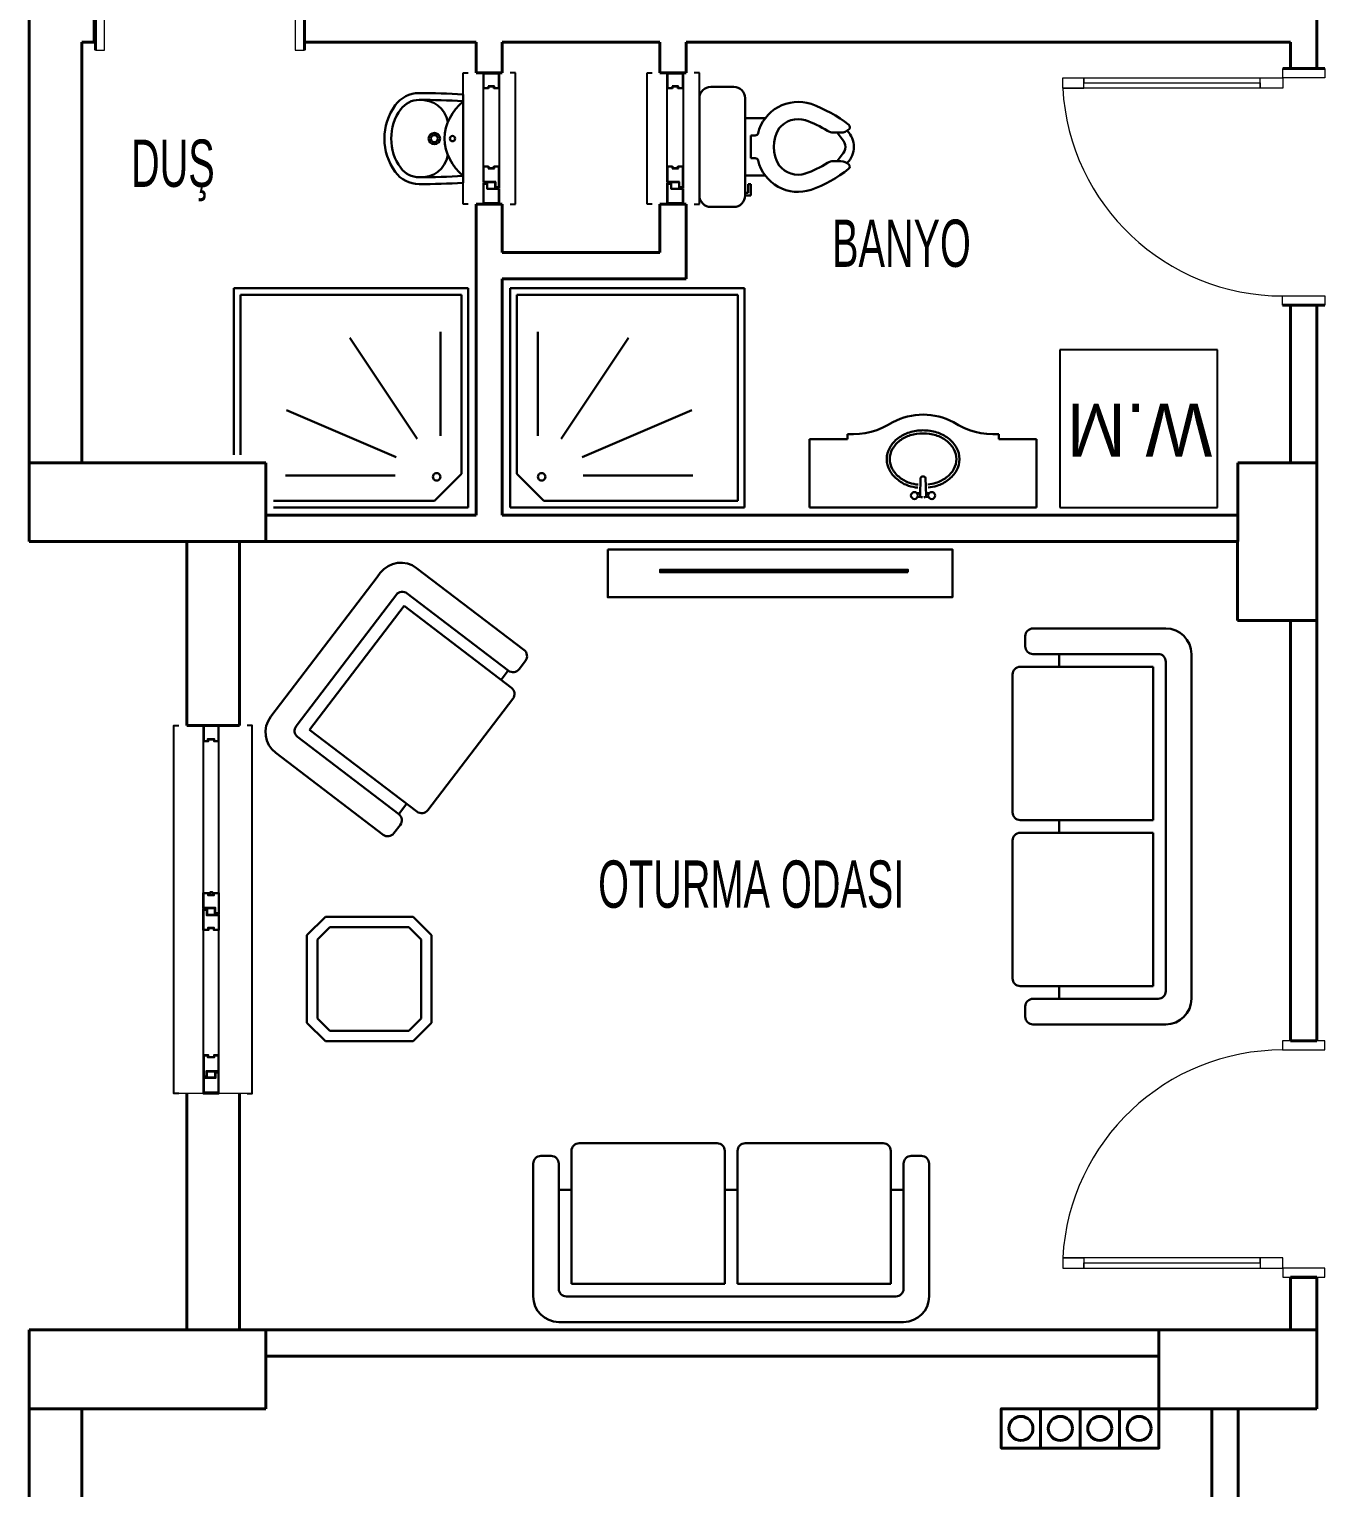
# Model space of a CAD drawing. Header units: millimetres. Extents: x 52 to 987, y 23 to 1686.
# Drawn here: x 72 to 565, y 781 to 1336 of the extents above; entities that cross this region are included whole.
import ezdxf

# ---------------------------------------------------------------- set-up
doc = ezdxf.new("R2010")
doc.units = ezdxf.units.MM
doc.layers.add('14_ISLAK_MEKAN_TEFRİŞ', color=134, linetype='Continuous')
for name, color, linetype, lineweight in [('duvar_40', 45, 'Continuous', 40), ('PENC_25', 74, 'Continuous', 25), ('TEF', 145, 'Continuous', 30), ('yazı', 253, 'Continuous', 20)]:
    doc.layers.add(name, color=color, linetype=linetype, lineweight=lineweight)
doc.styles.add('ARIAL', font='Arial')
doc.styles.get("Standard").update_dxf_attribs({"font": 'EtrFont'})

# ---------------------------------------------------------------- blocks, each defined once
blk = doc.blocks.new('1')
at = {"layer": 'TEF'}
for p, q in [((150.204368, 1237.260466), (150.204368, 1173.827574)), ((239.351181, 1237.260466), (150.204368, 1237.260466)), ((152.756348, 1173.827574), (152.756348, 1234.708487)), ((236.799202, 1234.708487), (152.756348, 1234.708487)), ((236.799202, 1234.708487), (236.799202, 1166.587472)), ((239.351181, 1237.260466), (239.351181, 1153.827574)), ((219.95373, 1179.902192), (194.373919, 1218.336294)), ((228.800001, 1181.096335), (228.83756, 1220.699257)), ((211.935507, 1172.960818), (170.191811, 1190.853573)), ((211.629165, 1165.981537), (169.859643, 1165.981537)), ((236.799202, 1166.587472), (226.591283, 1156.379553)), ((226.591283, 1156.379553), (165.3118, 1156.379553)), ((239.351181, 1153.827574), (165.3118, 1153.827574))]:
    blk.add_line(p, q, dxfattribs=at)
for start_param, end_param in [(5.4977871432, 8.6393797968), (2.35619449, 5.4977871436)]:
    blk.add_ellipse((227.373165, 1165.478963), major_axis=(-1.015044, 1.015044), ratio=1, start_param=start_param, end_param=end_param, dxfattribs=at)
blk = doc.blocks.new('3')
at = {"layer": 'TEF', "linetype": 'ByBlock', "flags": 128}
for points in [[(292.486472, 1137.827574), (292.486472, 1119.66164), (423.651061, 1119.66164), (423.651061, 1137.827574)], [(406.715647, 1129.169211), (406.715647, 1130.114251), (312.37054, 1130.114251), (312.37054, 1129.169211)]]:
    blk.add_lwpolyline(points, close=True, dxfattribs=at)
blk = doc.blocks.new('16')
at = {"layer": 'duvar_40', "linetype": 'ByBlock'}
for p, q in [((562.306677, 950.827736), (552.306677, 950.827736)), ((562.351181, 950.82774), (552.351181, 950.82774)), ((562.305921, 950.839258), (562.305921, 950.82774)), ((562.305921, 950.82774), (562.305921, 950.839258)), ((552.351181, 860.82774), (552.351181, 857.32774)), ((562.351181, 860.82774), (552.351181, 860.82774)), ((552.351261, 860.827736), (562.351261, 860.827736)), ((562.351181, 860.82774), (562.351181, 857.32774))]:
    blk.add_line(p, q, dxfattribs=at)
at = {"layer": 'PENC_25', "lineweight": 20}
for p, q in [((565.306649, 950.82774), (549.306504, 950.82774)), ((549.306504, 950.82774), (549.306504, 947.355162)), ((565.306597, 947.355162), (565.306597, 950.82774)), ((549.306504, 947.355162), (565.306597, 947.355162)), ((465.627682, 868.300319), (465.627682, 864.300319)), ((565.351181, 864.300319), (549.351088, 864.300319)), ((549.351088, 864.300319), (549.351088, 860.82774)), ((549.351088, 860.82774), (565.351233, 860.82774)), ((565.351181, 860.82774), (565.351181, 864.300319))]:
    blk.add_line(p, q, dxfattribs=at)
at = {"layer": 'PENC_25', "lineweight": 20, "flags": 128}
blk.add_lwpolyline([(465.627682, 864.300319), (549.351088, 864.300319), (549.351088, 868.300319), (465.627682, 868.300319), (473.700118, 868.300319), (473.700118, 864.300319), (473.700118, 866.300319), (540.789185, 866.300319), (540.789185, 868.300319), (540.789185, 864.300319)], dxfattribs=at)
at = {"layer": 'PENC_25', "lineweight": 20}
blk.add_arc((549.295202, 863.553073), 83.80209, 89.992273, 176.752553, dxfattribs=at)
blk = doc.blocks.new('17')
at = {"layer": 'duvar_40', "linetype": 'ByBlock', "flags": 128}
blk.add_lwpolyline([(152.311738, 1070.82774), (132.311738, 1070.82774)], dxfattribs=at)
at = {"layer": 'PENC_25'}
for p, q in [((138.520219, 1064.852517), (138.520219, 945.36674)), ((144.520222, 945.36674), (144.520222, 1064.852517))]:
    blk.add_line(p, q, dxfattribs=at)
at = {"layer": 'PENC_25', "lineweight": 20}
blk.add_line((155.267205, 930.82774), (129.26706, 930.82774), dxfattribs=at)
at = {"layer": 'PENC_25', "flags": 128}
for points in [[(129.311738, 930.82774), (127.311738, 930.82774), (127.311738, 1070.82774), (129.311738, 1070.82774)], [(155.311738, 930.82774), (157.228704, 930.82774), (157.228704, 1070.82774), (155.311738, 1070.82774)]]:
    blk.add_lwpolyline(points, dxfattribs=at)
for points in [[(138.520219, 1070.82774), (144.520222, 1070.82774), (144.520222, 1070.82774)], [(144.520222, 1064.852517), (144.520222, 1070.82774), (138.520219, 1070.82774), (138.520219, 1064.852517), (140.520221, 1064.852517), (140.520221, 1065.552517), (142.520221, 1065.552517), (142.520221, 1064.852517)], [(144.320222, 1065.052517), (144.320222, 1070.652521), (138.720219, 1070.652521), (138.720219, 1065.052517), (140.320221, 1065.052517), (140.320221, 1065.752517), (142.720221, 1065.752517), (142.720221, 1065.052517)], [(144.520222, 1007.190388), (144.520222, 999.190385), (143.020221, 999.190385), (143.020221, 1001.190386), (138.520219, 1001.190386), (138.520219, 1007.190388), (140.520221, 1007.190388), (140.520221, 1006.490388), (142.520221, 1006.490388), (142.520221, 1007.190388)], [(144.320222, 1006.990388), (144.320222, 999.390385), (143.220221, 999.390385), (143.220221, 1001.390386), (138.720219, 1001.390386), (138.720219, 1006.990388), (140.320221, 1006.990388), (140.320221, 1006.290388), (142.720221, 1006.290388), (142.720221, 1006.990388)], [(141.020221, 1007.390388), (141.020221, 1006.490388), (142.020221, 1006.490388), (142.020221, 1007.390388)], [(138.520219, 992.890383), (138.520219, 1000.890386), (140.020221, 1000.890386), (140.020221, 998.890385), (144.520222, 998.890385), (144.520222, 992.890383), (142.520221, 992.890383), (142.520221, 993.590383), (140.520221, 993.590383), (140.520221, 992.890383)], [(138.720219, 993.090383), (138.720219, 1000.690386), (139.820221, 1000.690386), (139.820221, 998.690385), (144.320222, 998.690385), (144.320222, 993.090383), (142.720221, 993.090383), (142.720221, 993.790383), (140.320221, 993.790383), (140.320221, 993.090383)], [(138.520219, 945.36674), (138.520219, 937.152522), (140.020221, 937.152522), (140.020221, 939.152523), (144.520222, 939.152523), (144.520222, 945.36674), (142.520221, 945.36674), (142.520221, 944.66674), (140.520221, 944.66674), (140.520221, 945.36674)], [(138.720219, 945.16674), (138.720219, 937.352522), (139.820221, 937.352522), (139.820221, 939.352523), (144.320222, 939.352523), (144.320222, 945.16674), (142.720221, 945.16674), (142.720221, 944.46674), (140.320221, 944.46674), (140.320221, 945.16674)], [(144.520222, 930.82774), (144.520222, 938.852523), (143.020221, 938.852523), (143.020221, 936.852522), (138.520219, 936.852522), (138.520219, 930.82774), (141.520221, 930.82774)], [(144.320222, 931.25252), (144.320222, 938.652523), (143.220221, 938.652523), (143.220221, 936.652522), (138.720219, 936.652522), (138.720219, 931.25252), (140.320221, 931.25252), (142.720221, 931.25252)], [(138.520219, 930.82774), (144.520222, 930.82774)]]:
    blk.add_lwpolyline(points, close=True, dxfattribs=at)
blk = doc.blocks.new('18')
at = {"layer": 'duvar_40', "linetype": 'ByBlock'}
for p, q in [((242.351181, 1319.182542), (252.351181, 1319.182542)), ((242.351181, 1269.182542), (252.351181, 1269.182542))]:
    blk.add_line(p, q, dxfattribs=at)
at = {"layer": 'PENC_25'}
for p, q in [((237.434215, 1269.182542), (237.434215, 1319.182542)), ((237.434215, 1319.182542), (239.351181, 1319.182542)), ((251.1427, 1319.182542), (245.142696, 1319.182542)), ((245.142696, 1319.182542), (245.142696, 1319.182542)), ((245.142696, 1319.182542), (251.1427, 1319.182542)), ((245.142696, 1313.207319), (245.142696, 1319.182542)), ((245.142696, 1319.182542), (251.1427, 1319.182542)), ((245.342696, 1313.407319), (245.342696, 1319.007322)), ((245.342696, 1319.007322), (250.9427, 1319.007322)), ((250.9427, 1319.007322), (250.9427, 1319.007322)), ((250.9427, 1319.007322), (250.9427, 1319.007322)), ((250.9427, 1319.007322), (250.9427, 1313.407319)), ((251.1427, 1319.182542), (251.1427, 1319.182542)), ((251.1427, 1319.182542), (251.1427, 1319.182542)), ((251.1427, 1319.182542), (251.1427, 1319.182542)), ((251.1427, 1319.182542), (251.1427, 1313.207319)), ((257.351181, 1319.182542), (255.351181, 1319.182542)), ((257.351181, 1269.182542), (257.351181, 1319.182542)), ((247.142698, 1313.207319), (245.142696, 1313.207319)), ((245.142696, 1283.721541), (245.142696, 1313.207319)), ((246.942698, 1313.407319), (245.342696, 1313.407319)), ((249.342698, 1314.107319), (246.942698, 1314.107319)), ((246.942698, 1314.107319), (246.942698, 1313.407319)), ((249.142698, 1313.907319), (247.142698, 1313.907319)), ((247.142698, 1313.907319), (247.142698, 1313.207319)), ((249.142698, 1313.207319), (249.142698, 1313.907319)), ((251.1427, 1313.207319), (249.142698, 1313.207319)), ((249.342698, 1313.407319), (249.342698, 1314.107319)), ((250.9427, 1313.407319), (249.342698, 1313.407319)), ((251.1427, 1313.207319), (251.1427, 1283.721541)), ((245.142696, 1277.507325), (245.142696, 1283.721541)), ((245.142696, 1283.721541), (247.142698, 1283.721541)), ((245.342696, 1277.707325), (245.342696, 1283.521541)), ((245.342696, 1283.521541), (246.942698, 1283.521541)), ((246.942698, 1283.521541), (246.942698, 1282.821541)), ((246.942698, 1282.821541), (249.342698, 1282.821541)), ((247.142698, 1283.721541), (247.142698, 1283.021541)), ((247.142698, 1283.021541), (249.142698, 1283.021541)), ((249.142698, 1283.021541), (249.142698, 1283.721541)), ((249.142698, 1283.721541), (251.1427, 1283.721541)), ((249.342698, 1282.821541), (249.342698, 1283.521541)), ((249.342698, 1283.521541), (250.9427, 1283.521541)), ((250.9427, 1283.521541), (250.9427, 1275.707324)), ((251.1427, 1283.721541), (251.1427, 1275.507324)), ((249.642698, 1277.507325), (245.142696, 1277.507325)), ((245.142696, 1269.182542), (245.142696, 1277.207325)), ((245.142696, 1277.207325), (246.642698, 1277.207325)), ((249.842698, 1277.707325), (245.342696, 1277.707325)), ((245.342696, 1269.607322), (245.342696, 1277.007325)), ((245.342696, 1277.007325), (246.442698, 1277.007325)), ((246.442698, 1277.007325), (246.442698, 1275.007324)), ((246.642698, 1277.207325), (246.642698, 1275.207324)), ((249.642698, 1275.507324), (249.642698, 1277.507325)), ((249.842698, 1275.707324), (249.842698, 1277.707325)), ((246.442698, 1275.007324), (250.9427, 1275.007324)), ((246.642698, 1275.207324), (251.1427, 1275.207324)), ((251.1427, 1275.507324), (249.642698, 1275.507324)), ((250.9427, 1275.707324), (249.842698, 1275.707324)), ((250.9427, 1275.007324), (250.9427, 1269.607322)), ((251.1427, 1275.207324), (251.1427, 1269.182542)), ((239.351181, 1269.182542), (237.434215, 1269.182542)), ((251.1427, 1269.182542), (245.142696, 1269.182542)), ((245.142696, 1269.182542), (245.142696, 1269.182542)), ((245.142696, 1269.182542), (251.1427, 1269.182542)), ((248.142698, 1269.182542), (245.142696, 1269.182542)), ((246.942698, 1269.607322), (245.342696, 1269.607322)), ((249.342698, 1269.607322), (246.942698, 1269.607322)), ((246.942698, 1269.607322), (246.942698, 1269.607322)), ((251.1427, 1269.182542), (248.142698, 1269.182542)), ((248.142698, 1269.182542), (248.142698, 1269.182542)), ((248.142698, 1269.182542), (248.142698, 1269.182542)), ((248.142698, 1269.182542), (248.142698, 1269.182542)), ((250.9427, 1269.607322), (249.342698, 1269.607322)), ((249.342698, 1269.607322), (249.342698, 1269.607322)), ((251.1427, 1269.182542), (251.1427, 1269.182542)), ((255.351181, 1269.182542), (257.351181, 1269.182542))]:
    blk.add_line(p, q, dxfattribs=at)
blk = doc.blocks.new('19')
at = {"layer": 'duvar_40', "linetype": 'ByBlock'}
for p, q in [((312.351181, 1319.182542), (322.351181, 1319.182542)), ((312.351181, 1269.182542), (322.351181, 1269.182542))]:
    blk.add_line(p, q, dxfattribs=at)
at = {"layer": 'PENC_25'}
for p, q in [((307.434215, 1269.182542), (307.434215, 1319.182542)), ((307.434215, 1319.182542), (309.351181, 1319.182542)), ((321.1427, 1319.182542), (315.142696, 1319.182542)), ((315.142696, 1319.182542), (315.142696, 1319.182542)), ((315.142696, 1319.182542), (321.1427, 1319.182542)), ((315.142696, 1313.207319), (315.142696, 1319.182542)), ((315.142696, 1319.182542), (321.1427, 1319.182542)), ((315.342696, 1313.407319), (315.342696, 1319.007322)), ((315.342696, 1319.007322), (320.9427, 1319.007322)), ((320.9427, 1319.007322), (320.9427, 1319.007322)), ((320.9427, 1319.007322), (320.9427, 1319.007322)), ((320.9427, 1319.007322), (320.9427, 1313.407319)), ((321.1427, 1319.182542), (321.1427, 1319.182542)), ((321.1427, 1319.182542), (321.1427, 1319.182542)), ((321.1427, 1319.182542), (321.1427, 1319.182542)), ((321.1427, 1319.182542), (321.1427, 1313.207319)), ((327.351181, 1319.182542), (325.351181, 1319.182542)), ((327.351181, 1269.182542), (327.351181, 1319.182542)), ((317.142698, 1313.207319), (315.142696, 1313.207319)), ((315.142696, 1283.721541), (315.142696, 1313.207319)), ((316.942698, 1313.407319), (315.342696, 1313.407319)), ((319.342698, 1314.107319), (316.942698, 1314.107319)), ((316.942698, 1314.107319), (316.942698, 1313.407319)), ((319.142698, 1313.907319), (317.142698, 1313.907319)), ((317.142698, 1313.907319), (317.142698, 1313.207319)), ((319.142698, 1313.207319), (319.142698, 1313.907319)), ((321.1427, 1313.207319), (319.142698, 1313.207319)), ((319.342698, 1313.407319), (319.342698, 1314.107319)), ((320.9427, 1313.407319), (319.342698, 1313.407319)), ((321.1427, 1313.207319), (321.1427, 1283.721541)), ((315.142696, 1277.507325), (315.142696, 1283.721541)), ((315.142696, 1283.721541), (317.142698, 1283.721541)), ((315.342696, 1277.707325), (315.342696, 1283.521541)), ((315.342696, 1283.521541), (316.942698, 1283.521541)), ((316.942698, 1283.521541), (316.942698, 1282.821541)), ((316.942698, 1282.821541), (319.342698, 1282.821541)), ((317.142698, 1283.721541), (317.142698, 1283.021541)), ((317.142698, 1283.021541), (319.142698, 1283.021541)), ((319.142698, 1283.021541), (319.142698, 1283.721541)), ((319.142698, 1283.721541), (321.1427, 1283.721541)), ((319.342698, 1282.821541), (319.342698, 1283.521541)), ((319.342698, 1283.521541), (320.9427, 1283.521541)), ((320.9427, 1283.521541), (320.9427, 1275.707324)), ((321.1427, 1283.721541), (321.1427, 1275.507324)), ((319.642698, 1277.507325), (315.142696, 1277.507325)), ((315.142696, 1269.182542), (315.142696, 1277.207325)), ((315.142696, 1277.207325), (316.642698, 1277.207325)), ((319.842698, 1277.707325), (315.342696, 1277.707325)), ((315.342696, 1269.607322), (315.342696, 1277.007325)), ((315.342696, 1277.007325), (316.442698, 1277.007325)), ((316.442698, 1277.007325), (316.442698, 1275.007324)), ((316.642698, 1277.207325), (316.642698, 1275.207324)), ((319.642698, 1275.507324), (319.642698, 1277.507325)), ((319.842698, 1275.707324), (319.842698, 1277.707325)), ((316.442698, 1275.007324), (320.9427, 1275.007324)), ((316.642698, 1275.207324), (321.1427, 1275.207324)), ((321.1427, 1275.507324), (319.642698, 1275.507324)), ((320.9427, 1275.707324), (319.842698, 1275.707324)), ((320.9427, 1275.007324), (320.9427, 1269.607322)), ((321.1427, 1275.207324), (321.1427, 1269.182542)), ((309.351181, 1269.182542), (307.434215, 1269.182542)), ((321.1427, 1269.182542), (315.142696, 1269.182542)), ((315.142696, 1269.182542), (315.142696, 1269.182542)), ((315.142696, 1269.182542), (321.1427, 1269.182542)), ((318.142698, 1269.182542), (315.142696, 1269.182542)), ((316.942698, 1269.607322), (315.342696, 1269.607322)), ((319.342698, 1269.607322), (316.942698, 1269.607322)), ((316.942698, 1269.607322), (316.942698, 1269.607322)), ((321.1427, 1269.182542), (318.142698, 1269.182542)), ((318.142698, 1269.182542), (318.142698, 1269.182542)), ((318.142698, 1269.182542), (318.142698, 1269.182542)), ((318.142698, 1269.182542), (318.142698, 1269.182542)), ((320.9427, 1269.607322), (319.342698, 1269.607322)), ((319.342698, 1269.607322), (319.342698, 1269.607322)), ((321.1427, 1269.182542), (321.1427, 1269.182542)), ((325.351181, 1269.182542), (327.351181, 1269.182542))]:
    blk.add_line(p, q, dxfattribs=at)
blk = doc.blocks.new('20')
at = {"layer": 'duvar_40', "linetype": 'ByBlock'}
for p, q in [((97.548381, 1327.826633), (97.548381, 1343.826727)), ((177.045226, 1327.871217), (177.045226, 1343.871311)), ((97.048067, 1340.82774), (97.048067, 1330.83312)), ((97.048381, 1340.826633), (97.548381, 1340.826633)), ((97.548376, 1340.826554), (97.548376, 1330.826554)), ((177.045221, 1330.871138), (177.045221, 1340.871138)), ((177.048067, 1340.82774), (177.048067, 1330.83312)), ((97.048381, 1330.826633), (97.548381, 1330.826633)), ((177.056744, 1330.871894), (177.045226, 1330.871894)), ((177.045226, 1330.871894), (177.056744, 1330.871894))]:
    blk.add_line(p, q, dxfattribs=at)
at = {"layer": 'PENC_25', "lineweight": 20}
for p, q in [((105.02096, 1417.047202), (101.02096, 1417.047202)), ((101.02096, 1343.826727), (97.548381, 1343.826727)), ((97.548381, 1343.826727), (97.548381, 1327.826582)), ((101.02096, 1327.826633), (101.02096, 1343.826727)), ((177.045226, 1343.871311), (173.572648, 1343.871311)), ((173.572648, 1343.871311), (173.572648, 1327.871217)), ((177.045226, 1327.871166), (177.045226, 1343.871311)), ((97.548381, 1327.826633), (101.02096, 1327.826633)), ((173.572648, 1327.871217), (177.045226, 1327.871217))]:
    blk.add_line(p, q, dxfattribs=at)
at = {"layer": 'PENC_25'}
for p, q in [((97.045221, 1330.82774), (97.045221, 1340.82774)), ((177.045221, 1330.82774), (177.045221, 1340.82774))]:
    blk.add_line(p, q, dxfattribs=at)
at = {"layer": 'PENC_25', "lineweight": 20, "flags": 128}
blk.add_lwpolyline([(101.02096, 1417.047202), (101.02096, 1343.826727), (105.02096, 1343.826727), (105.02096, 1417.047202), (105.02096, 1408.974767), (101.02096, 1408.974767), (103.02096, 1408.974767), (103.02096, 1352.38863), (105.02096, 1352.38863), (101.02096, 1352.38863)], dxfattribs=at)
at = {"layer": 'PENC_25', "lineweight": 20}
blk.add_arc((107.588524, 1350.754718), 66.342188, 354.044495, 92.218006, dxfattribs=at)
blk = doc.blocks.new('22')
at = {"layer": 'duvar_40', "linetype": 'ByBlock'}
for p, q in [((552.351181, 1321.32774), (552.351181, 1320.82774)), ((562.351181, 1321.32774), (562.351181, 1320.82774)), ((565.351181, 1320.82774), (549.351088, 1320.82774)), ((552.351261, 1320.827745), (562.351261, 1320.827745)), ((565.306597, 1230.82774), (549.306504, 1230.82774)), ((562.306677, 1230.827745), (552.306677, 1230.827745)), ((562.305921, 1230.816222), (562.305921, 1230.82774)), ((562.305921, 1230.82774), (562.305921, 1230.816222))]:
    blk.add_line(p, q, dxfattribs=at)
at = {"layer": 'PENC_25', "lineweight": 20}
for p, q in [((465.627682, 1313.355162), (465.627682, 1317.355162)), ((549.351088, 1317.355162), (549.351088, 1320.82774)), ((549.351088, 1320.82774), (565.351233, 1320.82774)), ((565.351181, 1317.355162), (549.351088, 1317.355162)), ((565.351181, 1320.82774), (565.351181, 1317.355162)), ((549.306504, 1230.82774), (549.306504, 1234.300319)), ((549.306504, 1234.300319), (565.306597, 1234.300319)), ((565.306597, 1234.300319), (565.306597, 1230.82774)), ((565.306649, 1230.82774), (549.306504, 1230.82774))]:
    blk.add_line(p, q, dxfattribs=at)
at = {"layer": 'PENC_25', "lineweight": 20, "flags": 128}
blk.add_lwpolyline([(465.627682, 1317.355162), (549.351088, 1317.355162), (549.351088, 1313.355162), (465.627682, 1313.355162), (473.700118, 1313.355162), (473.700118, 1317.355162), (473.700118, 1315.355162), (540.789185, 1315.355162), (540.789185, 1313.355162), (540.789185, 1317.355162)], dxfattribs=at)
at = {"layer": 'PENC_25', "lineweight": 20}
blk.add_arc((549.295202, 1318.102407), 83.80209, 183.247447, 270.007727, dxfattribs=at)
blk = doc.blocks.new('cc5')
at = {"layer": '14_ISLAK_MEKAN_TEFRİŞ'}
for p, q in [((537.406174, -368.612928), (477.406174, -368.612928)), ((477.406174, -368.612928), (477.406174, -428.612928)), ((537.406174, -428.612928), (537.406174, -368.612928)), ((477.406174, -428.612928), (537.406174, -428.612928))]:
    blk.add_line(p, q, dxfattribs=at)
at = {"insert": (479.434404, -387.884055), "char_height": 20.16, "width": 8839.469653, "attachment_point": 1}
blk.add_mtext('W.M', dxfattribs=at)
blk = doc.blocks.new('kjnklnlkfşfg')
at = {"layer": 'TEF'}
for p, q in [((55398.198142, 10960.914228), (55338.198142, 10960.914228)), ((55325.97592, 10955.358673), (55321.531476, 10955.358673)), ((55334.864809, 10899.803117), (55334.864809, 10957.580895)), ((55401.531476, 10899.803117), (55401.531476, 10957.580895)), ((55409.941597, 10955.358673), (55414.386041, 10955.358673)), ((55318.198142, 10894.247562), (55318.198142, 10952.02534)), ((55329.309254, 10897.580895), (55329.309254, 10952.02534)), ((55329.309254, 10952.02534), (55334.864809, 10952.02534)), ((55401.531476, 10952.02534), (55406.608263, 10952.02534)), ((55406.608263, 10897.580895), (55406.608263, 10952.02534)), ((55417.719374, 10894.247562), (55417.719374, 10952.02534)), ((55401.531476, 10899.803117), (55334.864809, 10899.803117)), ((55404.309254, 10894.247562), (55332.642587, 10894.247562)), ((55404.309254, 10883.136451), (55329.309254, 10883.136451)), ((55404.309254, 10883.136451), (55406.608434, 10883.136451))]:
    blk.add_line(p, q, dxfattribs=at)
for centre, radius, start, end in [((55338.198142, 10957.580895), 3.333333, 90, 180), ((55398.198142, 10957.580895), 3.333333, 0, 90), ((55321.531476, 10952.02534), 3.333333, 90, 180), ((55325.97592, 10952.02534), 3.333333, 0, 90), ((55409.941597, 10952.02534), 3.333333, 90, 180), ((55414.386041, 10952.02534), 3.333333, 0, 90), ((55332.642587, 10897.580895), 3.333333, 180, 270), ((55403.27493, 10897.580895), 3.333333, 270, 0), ((55329.309254, 10894.247562), 11.111111, 180, 270), ((55406.608263, 10894.247562), 11.111111, 270, 0)]:
    blk.add_arc(centre, radius, start, end, dxfattribs=at)
blk = doc.blocks.new('kjlfdndşlknfndfkldfdf')
at = {"layer": 'TEF'}
for p, q in [((55328.507839, 11493.256828), (55246.495339, 11493.256828)), ((55328.507839, 11493.256828), (55410.520339, 11493.256828)), ((55234.345339, 11481.106828), (55234.345339, 11417.926828)), ((55246.495339, 11477.461828), (55246.495339, 11417.926828)), ((55328.507839, 11481.106828), (55250.140339, 11481.106828)), ((55328.507839, 11481.106828), (55406.875339, 11481.106828)), ((55410.520339, 11477.461828), (55410.520339, 11417.926828)), ((55422.670339, 11481.106828), (55422.670339, 11417.926828)), ((55325.470339, 11475.031828), (55252.570339, 11475.031828)), ((55252.570339, 11475.031828), (55252.570339, 11411.851828)), ((55325.470339, 11475.031828), (55325.470339, 11411.851828)), ((55331.545339, 11475.031828), (55331.545339, 11411.851828)), ((55331.545339, 11475.031828), (55404.445339, 11475.031828)), ((55404.445339, 11475.031828), (55404.445339, 11411.851828)), ((55246.495339, 11430.345269), (55252.570339, 11430.345269)), ((55325.470339, 11430.345269), (55331.545339, 11430.345269)), ((55404.445339, 11430.345269), (55410.520339, 11430.345269)), ((55242.850339, 11414.281828), (55237.990339, 11414.281828)), ((55321.825339, 11408.206828), (55256.215339, 11408.206828)), ((55335.190339, 11408.206828), (55400.800339, 11408.206828)), ((55414.165339, 11414.281828), (55419.025339, 11414.281828))]:
    blk.add_line(p, q, dxfattribs=at)
for centre, radius, start, end in [((55246.495339, 11481.106828), 12.15, 90, 180), ((55410.520339, 11481.106828), 12.15, 0, 90), ((55250.140339, 11477.461828), 3.645, 90, 180), ((55406.875339, 11477.461828), 3.645, 0, 90), ((55237.990339, 11417.926828), 3.645, 180, 270), ((55242.850339, 11417.926828), 3.645, 270, 0), ((55414.165339, 11417.926828), 3.645, 180, 270), ((55419.025339, 11417.926828), 3.645, 270, 0), ((55256.215339, 11411.851828), 3.645, 180, 270), ((55321.825339, 11411.851828), 3.645, 270, 0), ((55335.190339, 11411.851828), 3.645, 180, 270), ((55400.800339, 11411.851828), 3.645, 270, 0)]:
    blk.add_arc(centre, radius, start, end, dxfattribs=at)
blk = doc.blocks.new('dskfg')
at = {"layer": 'TEF'}
for p, q in [((1215856.528473, -318229.918806), (1215773.095581, -318229.918806)), ((1215773.095581, -318229.918806), (1215773.095581, -318319.065619)), ((1215856.528473, -318229.918806), (1215856.528473, -318319.065619)), ((1215785.855479, -318232.470786), (1215775.64756, -318242.678704)), ((1215853.976494, -318232.470786), (1215785.855479, -318232.470786)), ((1215853.976494, -318232.470786), (1215853.976494, -318316.513639)), ((1215800.364342, -318240.469987), (1215839.967264, -318240.432428)), ((1215775.64756, -318242.678704), (1215775.64756, -318316.513639)), ((1215799.170199, -318249.316257), (1215837.604301, -318274.896069)), ((1215785.249544, -318257.640822), (1215785.249544, -318299.410344)), ((1215792.228825, -318257.33448), (1215810.121579, -318299.078176)), ((1215856.528473, -318319.065619), (1215773.095581, -318319.065619)), ((1215775.64756, -318316.513639), (1215853.976494, -318316.513639))]:
    blk.add_line(p, q, dxfattribs=at)
for start_param, end_param in [(3.9269908172, 7.0685834708), (0.7853981639, 3.9269908175)]:
    blk.add_ellipse((1215784.74697, -318241.896823), major_axis=(-1.015044, 1.015044), ratio=1, start_param=start_param, end_param=end_param, dxfattribs=at)
blk = doc.blocks.new('çkjngnşdglklşdf')
at = {"layer": 'TEF'}
for p, q in [((58786.602195, 10215.567112), (58786.602195, 10193.34489)), ((58786.602195, 10215.567112), (58826.602195, 10215.567112)), ((58826.602195, 10215.567112), (58826.602195, 10082.233779)), ((58783.581508, 10193.34489), (58786.602195, 10193.34489)), ((58783.581508, 10193.34489), (58786.602195, 10193.34489)), ((58818.271886, 10150.864855), (58818.271886, 10152.107326)), ((58818.271886, 10150.864855), (58818.271886, 10152.107326)), ((58820.479696, 10150.598611), (58820.479696, 10151.92983)), ((58820.479696, 10150.598611), (58820.479696, 10151.92983)), ((58809.266347, 10150.332367), (58819.836119, 10150.687359)), ((58809.266347, 10150.332367), (58819.836119, 10150.687359)), ((58809.266347, 10147.468523), (58819.836119, 10147.113532)), ((58809.266347, 10147.468523), (58819.836119, 10147.113532)), ((58818.271886, 10146.936036), (58818.271886, 10145.693565)), ((58818.271886, 10146.936036), (58818.271886, 10145.693565)), ((58820.479696, 10147.20228), (58820.479696, 10145.871061)), ((58820.479696, 10147.20228), (58820.479696, 10145.871061)), ((58786.602195, 10104.456001), (58783.581508, 10104.456001)), ((58786.602195, 10104.456001), (58783.581508, 10104.456001)), ((58786.602195, 10104.456001), (58786.602195, 10082.233779)), ((58786.602195, 10082.233779), (58826.602195, 10082.233779))]:
    blk.add_line(p, q, dxfattribs=at)
at = {"layer": 'TEF', "flags": 128}
for points in [[(58814.954942, 10151.809831, 0.04853), (58813.887345, 10156.964525, 0.085783), (58810.494739, 10163.604566, 0.10607), (58804.833408, 10168.52947, 0.126822), (58798.222205, 10170.233779, 0.126822), (58791.611001, 10168.52947, 0.10607), (58785.94967, 10163.604566, 0.085783), (58782.557064, 10156.964525, 0.075445), (58781.333316, 10148.900445, 0.075445), (58782.557064, 10140.836366, 0.085783), (58785.94967, 10134.196325, 0.10607), (58791.611001, 10129.271421, 0.126822), (58798.222205, 10127.567112, 0.126822), (58804.833408, 10129.271421, 0.105479), (58810.469612, 10134.162903, 0.091386), (58813.881148, 10140.31928, 0.05171), (58814.9877, 10145.81623, 0.05171)], [(58814.954942, 10151.809831, 0.04853), (58813.887345, 10156.964525, 0.085783), (58810.494739, 10163.604566, 0.10607), (58804.833408, 10168.52947, 0.126822), (58798.222205, 10170.233779, 0.126822), (58791.611001, 10168.52947, 0.10607), (58785.94967, 10163.604566, 0.085783), (58782.557064, 10156.964525, 0.075445), (58781.333316, 10148.900445, 0.075445), (58782.557064, 10140.836366, 0.085783), (58785.94967, 10134.196325, 0.10607), (58791.611001, 10129.271421, 0.126822), (58798.222205, 10127.567112, 0.126822), (58804.833408, 10129.271421, 0.105479), (58810.469612, 10134.162903, 0.091386), (58813.881148, 10140.31928, 0.05171), (58814.9877, 10145.81623, 0.05171)], [(58813.187377, 10151.619546, 0.04853), (58812.189605, 10156.437105, 0.085783), (58809.072517, 10162.537899, 0.10607), (58803.973935, 10166.973257, 0.126822), (58798.222205, 10168.456001, 0.126822), (58792.470474, 10166.973257, 0.10607), (58787.371892, 10162.537899, 0.085783), (58784.254804, 10156.437105, 0.075445), (58783.111094, 10148.900445, 0.075445), (58784.254804, 10141.363786, 0.085783), (58787.371892, 10135.262991, 0.10607), (58792.470474, 10130.827634, 0.126822), (58798.222205, 10129.34489, 0.126822), (58803.973935, 10130.827634, 0.10607), (58809.072517, 10135.262991, 0.091652), (58812.189605, 10140.866621, 0.051517), (58813.217993, 10145.985433, 0.046971)], [(58813.187377, 10151.619546, 0.04853), (58812.189605, 10156.437105, 0.085783), (58809.072517, 10162.537899, 0.10607), (58803.973935, 10166.973257, 0.126822), (58798.222205, 10168.456001, 0.126822), (58792.470474, 10166.973257, 0.10607), (58787.371892, 10162.537899, 0.085783), (58784.254804, 10156.437105, 0.075445), (58783.111094, 10148.900445, 0.075445), (58784.254804, 10141.363786, 0.085783), (58787.371892, 10135.262991, 0.10607), (58792.470474, 10130.827634, 0.126822), (58798.222205, 10129.34489, 0.126822), (58803.973935, 10130.827634, 0.10607), (58809.072517, 10135.262991, 0.091652), (58812.189605, 10140.866621, 0.051517), (58813.217993, 10145.985433, 0.046971)]]:
    blk.add_lwpolyline(points, format="xyb", dxfattribs=at)
at = {"layer": 'TEF'}
for centre in [(58819.621103, 10153.971032), (58819.621103, 10153.971032), (58819.621103, 10143.829859), (58819.621103, 10143.829859)]:
    blk.add_circle(centre, 2.041202, dxfattribs=at)
for centre, radius, start, end in [((58739.196745, 10190.821615), 44.45643, 327.106454, 3.253764), ((58739.196745, 10190.821615), 44.45643, 327.106454, 3.253764), ((58810.327136, 10148.783486), 38.245793, 152.102729, 179.824784), ((58810.327136, 10149.017404), 38.245793, 180.175216, 207.897271), ((58809.808095, 10149.006886), 1.431919, 112.230732, 182.424419), ((58809.808095, 10149.006886), 1.431919, 112.230732, 182.424419), ((58809.808095, 10148.794005), 1.431919, 177.575581, 247.769268), ((58809.808095, 10148.794005), 1.431919, 177.575581, 247.769268), ((58819.294371, 10149.361878), 1.431919, 357.575581, 67.769268), ((58819.294371, 10149.361878), 1.431919, 357.575581, 67.769268), ((58819.294371, 10148.439013), 1.431919, 292.230732, 2.424419), ((58819.294371, 10148.439013), 1.431919, 292.230732, 2.424419), ((58739.196745, 10106.979275), 44.45643, 356.746236, 32.893546)]:
    blk.add_arc(centre, radius, start, end, dxfattribs=at)
blk = doc.blocks.new('ö_nklnlşfdndfnşnklm')
at = {"layer": 'TEF'}
for p, q in [((55836.619492, 10355.704601), (55836.619492, 10344.949046)), ((55887.708381, 10361.082379), (55841.99727, 10361.082379)), ((55893.086159, 10344.949046), (55893.086159, 10355.704601)), ((55841.99727, 10339.571268), (55887.708381, 10339.571268)), ((55851.408381, 10330.160157), (55851.408381, 10339.571268)), ((55859.475048, 10336.882379), (55859.475048, 10334.8249)), ((55870.230603, 10336.882379), (55859.475048, 10336.882379)), ((55870.230603, 10334.8249), (55870.230603, 10336.882379)), ((55878.29727, 10330.160157), (55878.29727, 10339.571268)), ((55882.330603, 10336.882379), (55882.330603, 10338.226823)), ((55882.330603, 10338.226823), (55886.363937, 10338.226823)), ((55887.708381, 10336.882379), (55882.330603, 10336.882379)), ((55886.363937, 10338.226823), (55886.363937, 10339.571268)), ((55887.708381, 10339.571268), (55887.708381, 10336.882379)), ((55858.130603, 10298.077512), (55858.130603, 10294.591908)), ((55861.283094, 10294.045599), (55858.130603, 10296.382189)), ((55868.422557, 10294.045599), (55871.575048, 10296.382189)), ((55871.575048, 10298.077512), (55871.575048, 10294.692432))]:
    blk.add_line(p, q, dxfattribs=at)
for centre, radius, start, end in [((55841.99727, 10355.704601), 5.377778, 90, 180), ((55887.708381, 10355.704601), 5.377778, 0, 90), ((55841.99727, 10344.949046), 5.377778, 180, 270), ((55887.708381, 10344.949046), 5.377778, 270, 0), ((55858.130603, 10334.8249), 1.344444, 283.883364, 0), ((55871.575048, 10334.8249), 1.344444, 180, 256.116636), ((55863.105048, 10314.699046), 19.387056, 103.883364, 198.183653), ((55866.600603, 10314.699046), 19.387056, 341.816347, 76.116636), ((55863.105048, 10314.699046), 11.320389, 127.108298, 198.183653), ((55864.852826, 10309.675938), 16.450886, 57.797266, 122.202734), ((55866.600603, 10314.699046), 11.320389, 341.816347, 52.891702), ((55901.825048, 10328.815712), 60.593291, 199.440035, 218.734582), ((55901.825048, 10328.815712), 52.526624, 199.440035, 212.062492), ((55827.880603, 10328.815712), 52.526624, 327.937508, 340.559965), ((55827.880603, 10328.815712), 60.593291, 321.334991, 340.559965), ((55852.752826, 10298.077512), 5.377778, 0, 32.062492), ((55876.952826, 10298.077512), 5.377778, 147.937508, 180), ((55852.752826, 10294.591908), 5.377778, 315.060102, 0), ((55864.852826, 10297.445341), 4.929629, 223.602819, 316.397181), ((55876.952826, 10294.692432), 5.377778, 180, 225.837529), ((55855.607813, 10291.742904), 1.344444, 218.734582, 315.060102), ((55864.852826, 10298.789786), 10.307407, 223.602819, 316.397181), ((55874.142821, 10291.799051), 1.344444, 225.837529, 321.334991)]:
    blk.add_arc(centre, radius, start, end, dxfattribs=at)
blk = doc.blocks.new('LAV60')
for p in [(-29.2, 0), (29.2, 0)]:
    blk.add_line(p, (0, 0))
for centre, radius, start, end in [((1.524505, 21.219782), 33.623052, 219.131926, 267.401257), ((-1.524505, 21.219782), 33.623052, 272.598743, 320.868074), ((469.934198, -29.411768), 500, 176.627713, 179.95958), ((469.934198, -29.411768), 495.5, 176.597051, 179.95958), ((0, -7), 1.75, 90, 270), ((0, -7), 1.75, 270, 90), ((-469.934198, -29.411768), 495.5, 0.04042, 3.402949), ((-469.934198, -29.411768), 500, 0.04042, 3.372287), ((-7.572617, -27.695218), 18.04026, 100.951922, 184.147602), ((0, -19), 3.75, 90, 270), ((0, -19), 2.3, 90, 270), ((0, -19), 3.75, 270, 90), ((0, -19), 2.3, 270, 90), ((7.572617, -27.695218), 18.04026, 355.852398, 79.048078), ((-10.565682, -29.072795), 19.5, 179.95958, 234.056843), ((-10.565682, -29.072795), 15, 179.95958, 234.056843), ((10.565682, -29.072795), 15, 305.943157, 0.04042), ((10.565682, -29.072795), 19.5, 305.943157, 0.04042), ((0, -14.5), 37.5, 234.056843, 270), ((0, -14.5), 33, 234.056843, 270), ((0, -14.5), 33, 270, 305.943157), ((0, -14.5), 37.5, 270, 305.943157)]:
    blk.add_arc(centre, radius, start, end)

msp = doc.modelspace()

# ---------------------------------------------------------------- linework, layer by layer
at = {"layer": 'duvar_40', "linetype": 'ByBlock'}
for p, q in [((72.311769, 1638.490878), (72.311769, 1140.827574)), ((562.351181, 1350.82774), (562.351181, 1321.32774)), ((92.311769, 1330.82774), (92.311769, 1170.827574)), ((92.311769, 1330.82774), (97.045221, 1330.82774)), ((177.045221, 1330.82774), (242.351181, 1330.82774)), ((242.351181, 1330.82774), (242.351181, 1330.82774)), ((242.351181, 1330.82774), (242.351181, 1319.182542)), ((252.351181, 1330.82774), (312.351181, 1330.82774)), ((252.351181, 1330.82774), (252.351181, 1319.182542)), ((312.351181, 1330.82774), (312.351181, 1319.182542)), ((322.351181, 1330.82774), (552.351181, 1330.82774)), ((322.351181, 1330.82774), (322.351181, 1319.182542)), ((552.351181, 1330.82774), (552.351181, 1321.32774)), ((242.351181, 1269.182542), (242.351181, 1150.827574)), ((252.351181, 1269.182542), (252.351181, 1250.827574)), ((312.351181, 1269.182542), (312.351181, 1250.827574)), ((322.351181, 1269.182542), (322.351181, 1240.827574)), ((252.351181, 1250.827574), (312.351181, 1250.827574)), ((252.351181, 1240.827574), (252.351181, 1150.827574)), ((252.351181, 1240.827574), (322.351181, 1240.827574)), ((552.351181, 1230.82774), (552.351181, 1170.827574)), ((562.351181, 1230.82774), (562.351181, 950.82774)), ((72.3118, 1140.827574), (72.3118, 1170.827574)), ((72.3118, 1170.827574), (162.3118, 1170.827574)), ((162.3118, 1170.827574), (162.3118, 1140.827574)), ((532.142093, 1110.82724), (532.211805, 1170.827574)), ((532.211805, 1170.827574), (562.351181, 1170.827574)), ((562.351181, 1170.827574), (562.28147, 1110.82724)), ((162.3118, 1150.827574), (242.351181, 1150.827574)), ((252.351181, 1150.827574), (302.351181, 1150.827574)), ((286.363398, 1150.827574), (532.211805, 1150.827574)), ((72.311769, 1140.827574), (132.311769, 1140.827574)), ((162.3118, 1140.827574), (72.3118, 1140.827574)), ((132.311738, 1140.827574), (132.311738, 1070.82774)), ((132.311769, 1140.827574), (132.311769, 1090.82774)), ((152.311738, 1140.827574), (152.311738, 1070.82774)), ((152.311769, 1140.827574), (532.211805, 1140.827574)), ((152.311769, 1140.827574), (152.311769, 1090.82774)), ((562.28147, 1110.82724), (532.142093, 1110.82724)), ((552.28147, 1110.82724), (552.351181, 950.82774)), ((132.311738, 930.82774), (132.311738, 840.82774)), ((152.311738, 930.82774), (152.311738, 840.82774)), ((132.311769, 860.82774), (132.311769, 840.82774)), ((152.311769, 860.82774), (152.311769, 840.82774)), ((552.351181, 857.32774), (552.351181, 840.82774)), ((562.351181, 857.32774), (562.351181, 830.82774)), ((72.311738, 840.82774), (72.311738, 620.82774)), ((72.311769, 840.82774), (132.311769, 840.82774)), ((72.3118, 810.827586), (72.3118, 840.82774)), ((72.3118, 840.82774), (162.3118, 840.82774)), ((152.311769, 840.82774), (532.351181, 840.82774)), ((162.3118, 840.82774), (162.3118, 810.827586)), ((502.21169, 840.82774), (562.351181, 840.82774)), ((502.21169, 810.82774), (502.21169, 840.82774)), ((552.351181, 840.82774), (522.351181, 840.82774)), ((562.351181, 840.82774), (562.351181, 810.82774)), ((162.3118, 830.82774), (502.21169, 830.82774)), ((162.3118, 810.827586), (72.3118, 810.827586)), ((92.311738, 810.827586), (92.311738, 620.82774)), ((562.351181, 810.82774), (502.21169, 810.82774)), ((522.351181, 810.82774), (522.351181, 740.827574)), ((532.351181, 810.82774), (532.351181, 740.827574))]:
    msp.add_line(p, q, dxfattribs=at)
at = {"layer": 'duvar_40', "linetype": 'ByBlock', "flags": 128}
for points in [[(457.211718, 810.82774), (457.211718, 795.82774), (442.211718, 795.82774), (442.211718, 810.82774), (457.211718, 810.82774)], [(472.211718, 810.82774), (472.211718, 795.82774), (457.211718, 795.82774), (457.211718, 810.82774), (472.211718, 810.82774)], [(487.211718, 810.827724), (487.211718, 795.827724), (472.211718, 795.827724), (472.211718, 810.827724), (487.211718, 810.827724)], [(502.211718, 810.827724), (502.211718, 795.827724), (487.211718, 795.827724), (487.211718, 810.827724), (502.211718, 810.827724)]]:
    msp.add_lwpolyline(points, dxfattribs=at)
at = {"layer": 'duvar_40', "linetype": 'ByBlock'}
for centre in [(449.711718, 803.32774), (464.711718, 803.32774), (479.711718, 803.327724), (494.711718, 803.327724)]:
    msp.add_circle(centre, 4.580783, dxfattribs=at)
at = {"layer": 'TEF'}
for p, q in [((185.085227, 998.056356, 76.92855), (178.030268, 991.001397, 76.92855)), ((186.721626, 994.105738, 76.92855), (181.980886, 989.364998, 76.92855)), ((185.085227, 998.056356, 76.92855), (218.382717, 998.056356, 76.92855)), ((186.721626, 994.105738, 76.92855), (216.746318, 994.105738, 76.92855)), ((216.746318, 994.105738, 76.92855), (221.487058, 989.364998, 76.92855)), ((218.382717, 998.056356, 76.92855), (225.437676, 991.001397, 76.92855)), ((178.030268, 957.703907, 76.92855), (178.030268, 991.001397, 76.92855)), ((181.980886, 959.340306, 76.92855), (181.980886, 989.364998, 76.92855)), ((221.487058, 989.364998, 76.92855), (221.487058, 959.340306, 76.92855)), ((225.437676, 991.001397, 76.92855), (225.437676, 957.703907, 76.92855)), ((178.030268, 957.703907, 76.92855), (185.085227, 950.648948, 76.92855)), ((181.980886, 959.340306, 76.92855), (186.721626, 954.599566, 76.92855)), ((216.746318, 954.599566, 76.92855), (221.487058, 959.340306, 76.92855)), ((218.382717, 950.648948, 76.92855), (225.437676, 957.703907, 76.92855)), ((218.382717, 950.648948, 76.92855), (185.085227, 950.648948, 76.92855)), ((216.746318, 954.599566, 76.92855), (186.721626, 954.599566, 76.92855))]:
    msp.add_line(p, q, dxfattribs=at)

# ---------------------------------------------------------------- block references
for name in ['20', '22', '18', '19', '1', '3', '17', '16']:
    msp.add_blockref(name, (0, 0))
at = {"rotation": 180}
msp.add_blockref('cc5', (1001.976779, 785.216237), dxfattribs=at)
at = {"layer": 'TEF', "xscale": -0.576, "yscale": 0.576, "zscale": 0.576, "rotation": 270}
msp.add_blockref('LAV60', (237.434215, 1294.182542), dxfattribs=at)
at = {"layer": 'TEF', "linetype": 'ByBlock'}
for name, p, xscale, yscale, zscale, rotation in [('ö_nklnlşfdndfnşnklm', (8719.83254, 46541.563058), -0.81, 0.81, 0.81, 90), ('çkjngnşdglklşdf', (-6164.007111, 39273.46739), 0.648, 0.648, 0.648, 270), ('kjnklnlkfşfg', (-37348.434021, -32170.499875, 76.92855), -0.888889, 0.888889, 0.888889, 232.676089), ('kjlfdndşlknfndfkldfdf', (-8680.04458, -43230.377265), -0.8, 0.8, 0.8, 270), ('kjlfdndşlknfndfkldfdf', (44602.245927, 10038.432704), 0.8, 0.8, 0.8, 180)]:
    msp.add_blockref(name, p, dxfattribs=dict(at, xscale=xscale, yscale=yscale, zscale=zscale, rotation=rotation))
at = {"layer": 'TEF', "rotation": 90}
msp.add_blockref('dskfg', (-317974.56771, -1214619.266415), dxfattribs=at)

# ---------------------------------------------------------------- texts
at = {"layer": 'yazı', "style": 'ARIAL', "width": 0.6}
for s, p in [('DUŞ', (111.071026, 1275.815013, -6562.999728)), ('BANYO', (377.829479, 1245.367572, -6562.999728)), ('OTURMA ODASI', (288.836943, 1001.468607, -6562.999728))]:
    msp.add_text(s, height=18, dxfattribs=at).set_placement(p)

doc.saveas('drawing.dxf')
